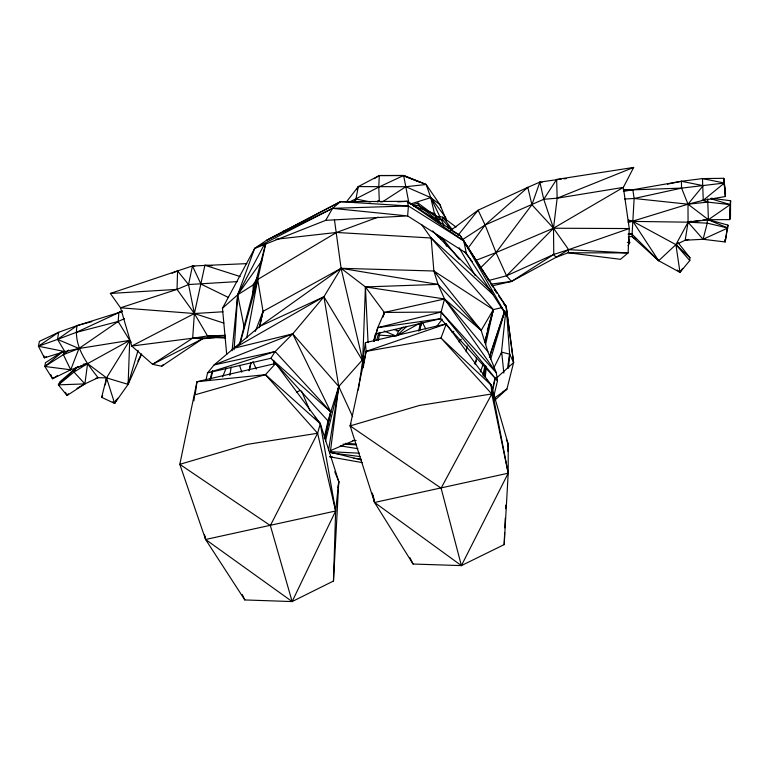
<?xml version="1.0" encoding="UTF-8"?>
<svg xmlns="http://www.w3.org/2000/svg" width="769" height="769" viewBox="0 0 769 769"><rect width="100%" height="100%" fill="white"/><g stroke="black" fill="none" stroke-linecap="round" stroke-linejoin="round"><path stroke-width="1.15" d="M506.329 439.733L508.222 444.078L508.203 473.204L504.176 544.596L461.4 565.609L413.078 564.033L374.561 502.474L350.155 425.911L366.102 351.385L365.4 342.657L446.27 323.893L491.141 385.019L508.222 444.078L507.934 451.259M362.478 366.89L365.419 286.924L341.09 268.304L334.457 219.838M628.206 222.539L687.995 204.189L703.26 200.296L725.436 196.508L723.716 178.293L702.472 178.591L681.392 181.282L681.584 188.117L687.995 204.189L688.063 222.183L703.087 239.284L725.167 241.956L727.878 225.096L707.345 219.415L707.249 223.164L703.087 239.284L685.189 240.216L675.913 244.638L658.668 260.72L631.955 236.544L634.137 198.489L632.81 189.578L623.323 189.626M225.567 338.014L214.859 337.601L207.563 335.976L194.384 313.531L177.043 289.375L177.572 270.909L192.442 265.987L246.82 263.632M333.477 581.028L335.63 511.001L338.783 481.586L320.308 423.681L275.658 363.477L196.96 381.732L179.811 464.341L205.592 539.482L244.821 599.945L292.143 601.569L333.477 581.028L338.783 481.586L334.746 471.714M273.61 364.035L273.735 360.459M711.152 198.229L730.55 200.738L729.656 219.617L708.403 219.713L688.063 222.183L628.09 221.328M504.176 544.596L504.656 532.629M504.849 527.842L505.233 518.268M505.618 508.694L505.762 505.108M446.549 220.799L440.022 204.775L426.18 184.502L403.629 175.505L379.29 175.543L378.771 187.098L379.319 201.43M128.231 382.087L128.125 384.375L114.619 403.389L101.633 397.342L106.545 377.877L129.73 340.379L118.138 321.5L118.887 312.464L122.098 310.83M252.799 294.412L253.318 284.876L257.355 277.551M628.235 234.151L631.791 233.939L658.668 260.72L679.998 272.351L689.774 260.595L689.928 257.702L677.854 242.379M234.112 349.741L237.688 294.796L254.664 248.397L266.526 240.312L340.417 201.699L407.253 201.315L460.141 235.497L506.223 306.533L513.615 362.555L506.915 389.114L494.544 400.466M211.984 265.709L204.91 265.267L194.384 313.531L192.663 338.216L152.589 364.314L131.739 346.04L120.531 307.802L110.352 293.46L177.572 270.909L188.559 284.549L194.384 313.531L223.846 323.105M355.499 201.295L358.306 186.588L379.29 175.543L403.629 175.505L426.18 184.502L430.746 197.604L435.033 216.022M508.54 368.14L509.636 354.153L506.223 306.533L498.668 295.911M397.765 201.882L407.253 201.315L408.416 205.957L407.637 215.935L466.331 253.212L507.54 317.193L513.615 362.555L496.736 377.829M501.263 354.451L505.646 312.387M232.075 350.731L237.688 294.796L264.305 244.504M485.181 377.771L486.296 367.121M141.65 353.942L128.125 384.375L106.545 377.877L98.124 377.694C86.378 362.949 73.42 345.617 77.054 325.633L122.338 311.455M463.053 239.274L485.104 224.99L543.741 199.286L557.15 198.2L623.342 187.396L629.273 228.556L628.119 252.934L568.195 252.751L555.977 257.365L553.776 254.443L553.497 228.22L557.15 198.2L556.65 179.417L633.666 167.431L623.342 187.396L553.497 228.22L496.015 252.597L475.896 260.364M193.903 400.812L194.644 394.93L265.459 374.666L275.658 363.477M329.507 452.739L330.526 450.586L338.764 386.471L323.932 296.738L341.09 268.304L433.87 270.996L493.333 309.638L501.926 307.571M338.033 487.488L338.783 481.586M131.249 342.186L129.73 340.379L87.579 363.622L84.888 383.894L67.047 395.506L58.415 384.865L59.905 381.789L77.813 366.448M195.364 393.545L196.96 381.732L265.459 374.666L320.308 423.681L335.63 511.001L292.143 601.569L205.592 539.482L204.583 534.782M507.867 446.453L508.222 444.078M358.316 389.95L365.4 342.657M507.511 368.274L509.636 354.153L501.696 352.154L494.217 367.111M377.752 202.045L377.964 200.651L381.241 202.026M484.047 376.541L485.7 365.909M229.835 375.445L231.161 367.149M328.603 449.99L338.764 386.471L362.526 359.757L341.09 268.304L263.036 311.387L255.27 331.449M691.341 221.164L688.063 222.183L685.189 240.216L688.697 239.428M117.609 398.255L114.619 403.389L106.545 377.877L87.579 363.622L70.71 369.802L52.532 378.733L44.823 366.457L45.458 362.718L62.299 351.635M466.129 351.827L467.129 345.963M475.338 364.593L476.549 357.518M105.334 384.836L106.545 377.877M363.131 367.822L366.102 351.385L446.27 323.893L440.983 338.033L366.102 351.385M418.769 331.218L420.249 322.999L421.066 325.172M246.734 337.86L257.692 279.474L265.738 243.763M138.093 350.279L128.125 384.375L129.73 340.379L78.976 348.492L64.827 351.587L44.381 357.816L38.45 346.223L39.382 341.378L58.675 332.246L77.054 325.633L91.819 321.615M419.903 330.449L421.47 322.269M492.496 391.45L495.38 377.464M62.51 351.798L44.823 366.457L70.71 369.802L63.356 354.672L64.048 351.414M222.991 311.781L194.384 313.531L120.531 307.802L177.043 289.375L188.559 284.549L192.442 265.987L194.74 266.574M482.913 375.214L484.912 365.823M378.098 217.146L336.553 232.469L257.692 279.474L263.036 311.387L259.826 326.325L214.07 364.948L207.563 372.907L205.996 379.857M727.147 228.47L727.878 225.096L725.167 241.956L724.734 239.726M378.204 340.619L379.982 332.391M383.798 314.781L384.308 312.435L365.419 286.924L438.051 284.386L481.183 330.439L487.902 351.741L496.341 372.802L497.485 380.886L493.823 396.045M324.864 438.763L330.766 411.915L338.764 386.471L292.72 333.871L234.199 348.194L323.932 296.738L363.333 361.93M324.172 438.34L328.007 420.912L330.766 411.915L292.72 333.871L323.932 296.738L259.826 326.325L341.09 268.304L438.051 284.386L444.549 298.978L496.341 372.802L441.118 312.041L384.308 312.435L377.752 327.642L373.734 340.888M485.614 344.493L493.333 309.638L431.14 237.996L421.499 224.404M210.879 378.963L212.744 370.793M324.672 438.551L330.766 411.915L275.167 351.539L214.07 364.948L292.72 333.871L275.167 351.539L270.88 358.277L207.563 372.907L275.167 351.539M373.801 340.907L375.397 333.977L440.647 318.712L497.485 380.886L441.118 312.041L444.549 298.978L365.419 286.924L368.063 342.628M249.012 370.802L250.934 362.651M259.191 327.7L263.036 311.387M492.189 390.085L495.236 377.416M249.31 369.879L250.973 363.006M374.368 341.59L377.752 327.642L441.118 312.041L440.647 318.712L377.752 327.642M325.45 441.214L338.764 386.471L352.635 416.625M239.419 344.56L265.622 243.783M484.806 342.176L493.333 309.638L481.183 330.439L444.549 298.978L384.308 312.435L383.058 317.03M484.778 342.061L493.333 309.638L487.325 330.151M376.781 340.013L378.665 333.121M240.034 343.676L257.692 279.474M209.86 379.982L212.446 370.735M292.143 601.569L270.352 525.554L317.607 433.255L320.308 423.681L315.05 417.25M490.689 359.056L504.877 311.109M489.401 357.498L504.733 311.07M489.469 356.393L504.704 311.07M561.399 179.033L539.876 182.099L531.898 204.737L496.015 252.597L480.048 268.323M480.298 371.956L483.259 364.093M70.71 369.802L78.976 348.492L118.138 321.5L124.597 318.597M222.626 376.877L226.182 368.053M486.45 379.694L491.141 385.019L508.203 473.204L461.4 565.609L441.098 488.161L350.155 425.911L351 423.921M396.371 336.159L398.717 330.795L403.177 327.027M116.215 399.851L114.619 403.389L112.803 401.841M356.845 189.674L358.306 186.588L405.83 186.713L426.18 184.502M83.148 364.227L87.579 363.622L76.016 368.034L73.968 372.052L58.415 384.865L84.888 383.894L98.124 377.694L96 378.223M137.853 361.113L141.025 354.884M226.701 354.432L222.472 308.244L254.664 248.397L332.554 208.351L340.417 201.699L408.416 205.957L463.794 240.928L489.786 281.915M441.098 488.161L491.804 393.959L491.141 385.019L440.983 338.033L491.804 393.959L508.203 473.204L374.561 502.474L372.379 493.121M682.651 268.439L679.998 272.351L675.913 244.638L688.063 222.183L700.54 220.395M628.013 245.724L629.763 242.591L628.715 238.015M254.664 248.397L325.71 220.347L332.554 208.351L408.416 205.957M488.325 280.618L506.531 275.783L553.776 254.443L568.637 249.646L628.119 252.934L620.439 259.316L568.195 252.751L568.637 249.646L553.497 228.22L543.741 199.286L556.65 179.417M101.633 397.342L102.671 395.737M474.329 363.727L476.299 360.738M261.921 260.72L237.688 294.796L222.472 308.244M353.653 201.728L355.672 198.94L378.771 187.098L403.629 175.505L408.983 203.352M468.052 248.176L485.104 224.99L527.813 187.357L539.876 182.099L542.068 182.58M436.542 326.681L442.233 319.183M68.441 393.709L67.047 395.506L65.403 392.344M346.694 201.574L358.306 186.588M457.959 235.391L478.116 210.197L527.813 187.357L531.898 204.737L553.497 228.22L629.273 228.556L568.637 249.646L555.977 257.365L511.491 281.454L492.823 285.683M459.006 341.955L461.237 339.244M244.186 327.306L237.688 294.796L253.318 284.876L256.433 281.31M194.384 313.531L131.739 346.04L192.663 338.216L214.859 337.601L202.526 338.812L152.589 364.314L161.663 366.236L163.345 364.535M553.776 254.443L511.491 281.454L506.531 275.783L553.497 228.22M58.415 384.865L76.016 368.034M397.227 335.342L406.695 326.383M44.823 366.457L63.356 354.672L68.643 350.049M724.408 183.022L703.26 200.296L702.472 178.591L724.408 183.022L681.584 188.117L623.332 190.193M450.365 230.604L478.116 210.197L485.104 224.99L496.015 252.597L506.531 275.783M494.304 398.188L506.915 389.114L503.003 391.825M77.054 325.633L57.55 339.379L38.45 346.223L64.827 351.587L57.55 339.379L58.675 332.246L38.45 346.223M624.678 199.027L634.137 198.489L687.995 204.189L708.403 219.713L730.185 204.621L711.094 198.806M161.663 366.236L202.526 338.812L192.663 338.216L207.563 335.976L225.519 335.322M525.823 188.645L527.813 187.357M382.347 201.92L405.83 186.713L430.746 197.604L440.022 204.775L440.704 207.072M57.454 375.599L52.532 378.733L50.648 374.465M87.579 363.622L73.968 372.052L84.888 383.894L77.015 388.355M374.195 178.677L379.29 175.543M46.448 356.643L44.381 357.816L43.718 355.624M397.41 335.582L419.211 323.566M340.417 201.699L266.526 240.312L332.554 208.351L407.637 215.935L325.71 220.347M296.805 392.123L300.006 390.489M349.587 201.911L355.672 198.94L370.37 201.959M63.356 354.672L78.976 348.492L57.55 339.379L76.304 332.362L122.165 311.089M707.345 219.415L727.82 227.989L703.087 239.284L705.365 239.322M330.526 450.586L354.432 440.339M172.073 273.216L177.572 270.909M282.694 231.517L288.24 229.287M557.15 198.2L633.666 167.431M253.318 284.876L255.491 284.155M412.376 204.929L418.067 203.093L435.773 216.224L442.636 219.934L451.874 230.45M410.329 204.093L430.746 197.604L445.684 217.444L446.356 220.886M350.155 425.911L419.384 405.465L491.804 393.959M414.847 206.323L418.298 205.333L435.773 216.224L442.819 217.137L456.075 227.095M76.304 332.362L118.138 321.5M440.704 239.246L442.771 238.765L459.18 259.22M205.4 537.156L205.592 539.482L335.63 511.001L317.607 433.255L265.459 374.666M634.137 198.489L681.584 188.117M413.693 206.275L418.298 205.333L436.052 219.078L442.636 219.934L442.819 217.137L452.595 230.018M667.415 184.156L681.392 181.282L703.174 185.656L687.995 204.189L707.778 202.112L730.185 204.621M623.38 191.404L681.392 181.282M451.528 331.881L453.854 331.449M317.607 433.255L247.041 444.405L179.811 464.341L270.352 525.554M702.808 220.069L706.211 219.578M491.554 284.049L511.491 281.454M276.013 239.246L336.553 232.469L431.14 237.996L492.977 294.44M628.225 234.276L631.791 233.939M563.773 178.841L566.147 178.639M237.41 281.598L188.559 284.549M110.352 293.46L177.043 289.375M628.379 236.737L631.955 236.544L635.848 239.188M352.538 440.502L356.124 440.406M396.41 330.843L398.717 330.795L394.141 329.613M342.984 444.184L356.172 444.838M688.063 222.183L707.249 223.164L727.82 227.989M329.545 451.624L359.507 453.21M345.281 443.377L355.98 443.982M378.54 335.121L395.179 336.082M207.563 335.976L225.452 337.091M329.824 456.69L332.208 456.853M353.663 458.324L360.815 458.814M627.369 242.408L629.763 242.591M331.679 452.96L360.007 456.555M340.254 445.876L357.902 448.702M329.795 456.815L362.468 462.65M330.093 452.105L361.459 459.958M628.292 220.021L632.849 221.328L675.913 244.638L689.928 257.702M204.91 265.267L240.188 276.552M702.107 200.161L707.778 202.112L708.403 219.713M414.731 206.467L426.901 210.898M429.121 211.696L434.648 213.715L436.513 216.743M404.302 176.139L420.249 182.426M438.445 236.987L442.771 238.765L446.626 246.224M384.183 331.035L395.266 335.688M228.528 297.516L200.959 284.097L192.442 265.987M452.903 231.488L460.141 235.497L480.683 267.718M436.619 235.16L442.771 238.765M407.253 201.315L463.794 240.928L507.54 317.193L506.223 306.533L503.714 303.957M461.4 565.609L374.561 502.474L373.167 495.582M677.297 270.073L679.998 272.351M318.539 422.171L320.308 423.681M330.766 411.915L270.88 358.277L328.007 420.912M504.464 304.928L506.223 306.533M432.659 230.892L492.016 291.922M675.913 244.638L689.774 260.595M444.549 298.978L487.902 351.741M431.14 237.996L433.87 270.996L481.183 330.439M464.361 251.453L472.387 261.854M632.849 221.328L658.668 260.72M481.971 269.736L489.036 280.81M490.314 282.819L492.891 286.847M491.055 283.915L492.958 286.914M437.744 218.771L440.839 223.827M459.122 247.743L475.261 275.562M422.729 323.095L425.824 329.074M436.254 216.935L434.648 213.715L435.936 216.935M437.311 219.078L438.916 222.308M409.896 557.592L413.078 564.033M430.746 197.604L440.07 217.108M441.108 219.28L444.213 225.778M509.636 354.153L513.615 362.555M242.293 594.562L244.821 599.945M252.905 361.555L256.288 369.091M301.535 391.037L309.878 410.608M436.802 219.088L438.09 222.318M239.601 365.342L241.754 372.206M433.87 270.996L438.051 284.386M362.526 359.757L363.228 362.036M447.693 225.269L448.548 228.624M539.876 182.099L543.741 199.286M463.794 240.928L466.331 253.212M435.408 218.338L435.792 220.655M501.696 352.154L503.849 373.1M418.067 203.093L418.298 205.333M435.773 216.224L436.052 219.078M707.74 198.863L707.778 202.112M725.436 191.462L725.436 196.508L723.716 178.293L725.436 191.462M730.55 200.738L730.483 216.675L729.656 219.617L730.55 200.738M496.736 292.893L494.169 288.865L496.764 292.912"/></g></svg>
